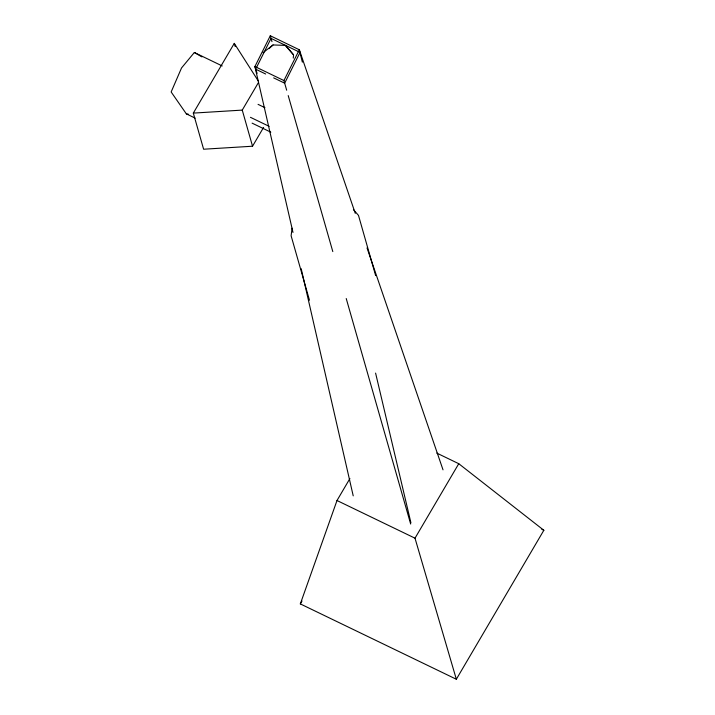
<?xml version="1.0" encoding="UTF-8"?>
<svg xmlns="http://www.w3.org/2000/svg" width="715" height="715" viewBox="0 0 715 715"><rect width="100%" height="100%" fill="white"/><g stroke="black" fill="none" stroke-linecap="round" stroke-linejoin="round"><path stroke-width="1.07" d="M293.266 58.094L293.561 54.858L285.553 45.394L273.05 44.947L263.04 52.696M292.078 228.192L291.112 235.78L309.479 300.237M436.758 453.078L458.762 463.704L543.847 530.28L456.34 679.25L300.327 603.907L336.997 500.518L349.903 478.558M355.284 213.365L299.317 49.764L270.297 35.75L254.906 66.54L292.989 232.446M256.158 68.184L271.048 38.387L299.067 51.918M286.679 90.215L283.918 80.554L299.317 49.764L302.365 62.178M300.068 52.401L284.668 83.19L273.666 77.872M263.594 127.395L252.538 146.218L203.614 149.221L193.318 113.104L234.279 43.374L258.24 80.92M252.538 146.218L242.251 110.101L258.285 82.806M300.327 603.907L302.016 601.02M456.34 679.25L415.004 538.189L458.762 463.704M222.231 65.959L194.346 52.499L181.53 67.961L171.153 91.976L186.338 113.855L195.168 118.127M269.01 48.629L273.05 44.947M193.318 113.104L242.251 110.101M186.338 113.855L188.537 114.284M283.918 80.554L254.906 66.54L256.372 70.758M265.667 74.011L255.657 69.176L257.123 73.386M258.052 104.354L264.943 107.679M250.447 117.314L269.144 126.341M252.109 123.141L270.806 132.168M541.845 529.315L543.847 530.28M336.997 500.518L415.004 538.189M194.346 52.499L201.952 56.905M285.687 45.84L293.561 54.858M353.451 209.638L358.492 215.403L375.634 275.57M367.018 247.908L443.023 469.844M288.217 95.587L332.806 251.591M346.221 298.53L410.669 524.032M234.279 43.374L235.19 46.555M270.297 35.75L271.968 41.604M375.59 373.087L410.919 522.817M301.203 268.706L353.219 495.861"/></g></svg>
